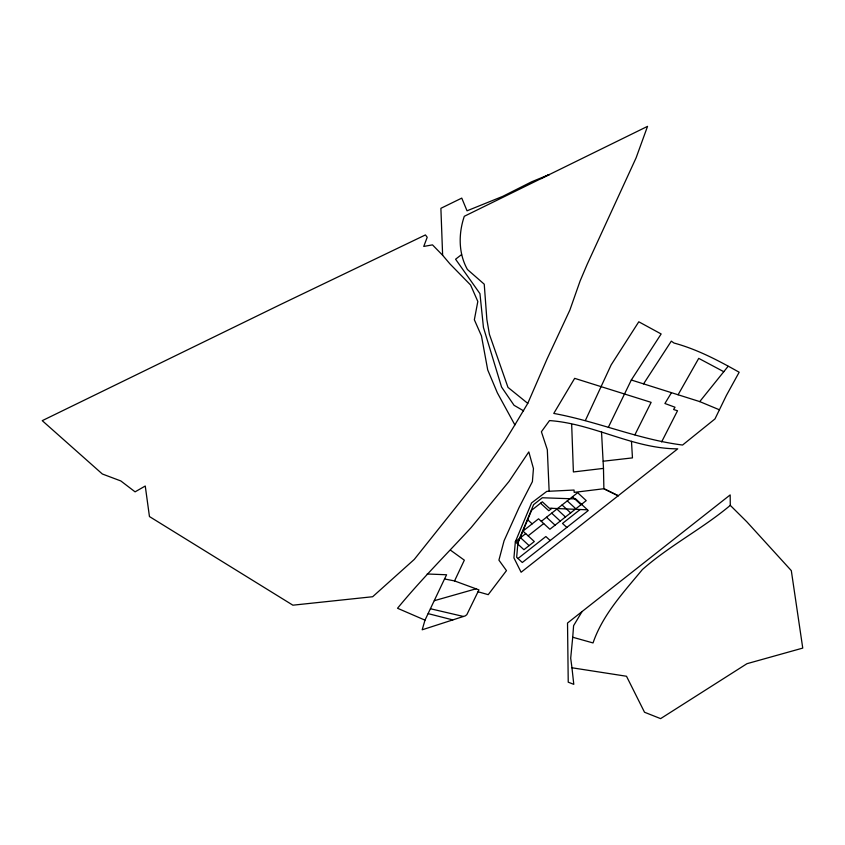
<?xml version="1.0" encoding="UTF-8"?>
<svg xmlns="http://www.w3.org/2000/svg" width="845" height="845" viewBox="0 0 845 845"><rect width="100%" height="100%" fill="white"/><g stroke="black" fill="none" stroke-linecap="round" stroke-linejoin="round"><path stroke-width="1.27" d="M442.632 255.264L432.492 244.87L423.746 246.434L427.211 237.287L425.436 234.931L280.783 304.39L42.25 420.662L102.351 474.003L120.814 480.942L135.084 491.843L145.256 486.023L149.449 516.548L292.888 605.189L372.666 596.728L414.293 559.401L478.428 478.967L505.321 440.498L514.858 424.908L497.346 392.819L487.713 369.92L481.46 335.909L474.351 319.759L477.826 301.464L470.58 285.008L449.867 263.82L442.632 255.264L440.889 208.314L461.761 198.11L467.031 210.806L502.669 196.399L531.642 181.791L549.408 174.492L540.948 178.665M572.72 637.246L573.597 625.68L582.057 611.558L730.175 494.916L730.281 505.363L746.769 521.735L791.311 570.628L802.75 648.094L746.959 663.695L660.61 718.63L644.513 712.24L626.504 676.253L571.959 667.782L570.692 658.202L572.72 637.246L593.032 642.939C602.728 614.579 623.621 592.282 642.39 569.541C669.631 545.511 702.417 528.78 730.281 505.363M424.993 620.145L422.183 629.8L465.257 615.889L466.852 614.642L478.935 589.884L454.547 580.927L444.533 578.962L424.993 620.145L397.53 608.263C420.715 580.05 446.561 554.214 471.225 527.481L508.986 481.492L528.812 451.906L533.448 468.553L532.392 481.65L519.052 507.539L504.085 540.737L498.92 560.15L506.472 570.618L488.22 594.658L478.059 591.764M517.911 543.071L531.611 510.264L542.342 501.803L549.282 508.215L587.465 509.81M527.766 403.371L547.042 359.009L569.868 310.073L580.103 280.984L587.169 264.348L636.084 157.899L647.534 126.37L464.296 216.288C458.444 233.569 458.328 253.215 467.412 269.481L484.238 284.195L486.857 319.421L489.403 334.303L507.982 387.39L527.766 403.371L514.858 424.908M634.891 434.826L651.136 402.357L574.663 378.349L553.771 413.427C597.33 421.401 638.545 439.463 682.57 445.04L714.965 418.94L726.404 395.418L739.164 372.233C718.356 360.519 697.199 349.302 673.993 343.028L671.31 341.137L643.563 383.873M585.395 420.451L611.167 364.871L638.788 321.797L661.149 333.965L631.31 380.007L608.337 427.306M454.547 580.927L464.338 560.172L450.533 550.201M444.533 578.962L446.604 574.769L427.19 573.987M661.614 441.946L677.51 410.754L673.613 409.519L675.007 407.227L664.909 403.498L671.469 392.682M678.091 394.763L698.73 358.364L723.774 371.705M631.31 380.007L699.734 401.597L728.094 366.339M582.057 611.558L567.523 623.04L568.231 682.179L573.787 684.344L571.959 667.782M522.886 531.156L538.561 518.809L549.884 529.255L586.229 500.62L577.653 492.698L541.307 521.344M551.891 508.31L548.775 510.76L540.578 503.197M525.727 533.617L515.344 541.793L513.929 557.901L521.111 572.245L677.732 448.843C633.116 448.801 593.739 423.694 549.514 420.578L541.402 431.753L547.317 449.698L549.144 491.251M528.136 535.836L543.705 523.562M517.985 558.503L545.87 536.533L550.201 540.525M580.124 509.546L562.495 523.435L566.815 527.428M461.581 254.577L455.582 259.225L479.949 293.669L483.446 327.459L501.56 387.052L514.056 405.304L523.583 410.828M434.351 600.679L476.031 588.817M601.524 431.858L603.478 468.394L573.396 471.954L571.674 424.465M603.267 461.222L632.461 457.884L631.468 441.343M430.475 608.759L463.461 616.47M428.225 613.65L452.814 619.913M699.734 401.597L719.264 409.73M572.466 496.797L581.043 504.718M567.27 500.884L575.846 508.806M562.083 504.972L570.66 512.894M556.887 509.07L565.463 516.992M551.69 513.158L560.267 521.08M546.504 517.246L555.08 525.167M527.66 519.707L532.149 523.858M522.981 531.082L534.304 541.529L523.921 549.715L515.344 541.793L531.579 502.912L546.81 491.367L574.051 490.047L574.178 492.381L603.879 488.727L618.202 495.751L603.879 488.727L603.478 468.394M520.541 537.705L529.107 545.627M518.006 542.025L516.654 557.278L522.305 562.495L588.257 510.538L575.688 498.92L542.332 497.758L533.617 504.623L518.006 542.025"/></g></svg>
